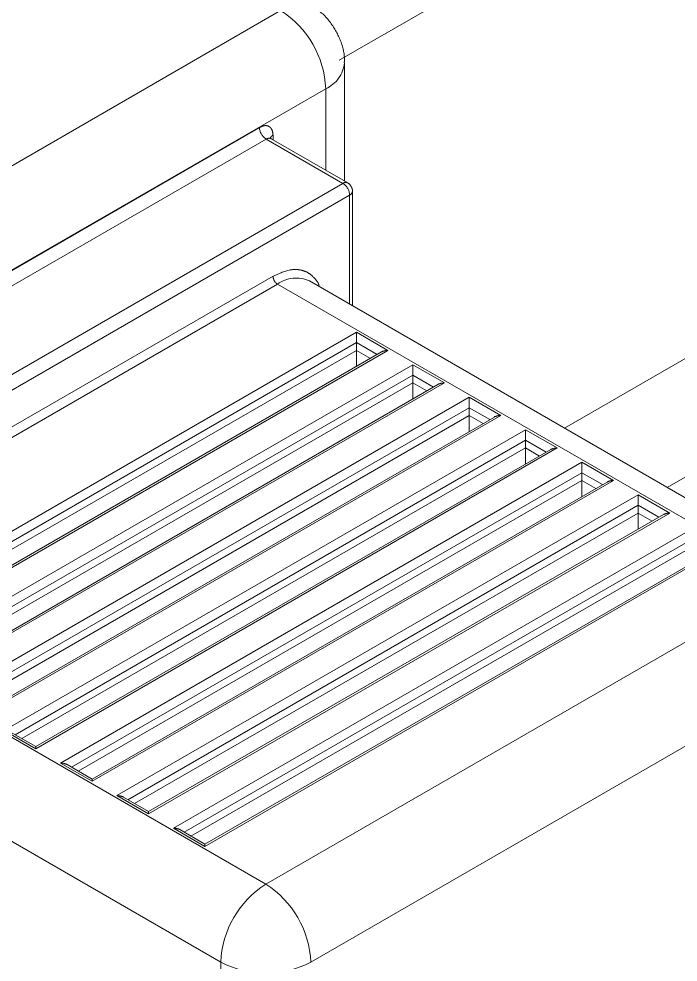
# Paper-space layout 'Blatt1' of a CAD drawing. Header units: millimetres. Extents: x 0 to 1189, y 0 to 841.
# Drawn here: x 926.492 to 928.56, y 250.801 to 253.761 of the extents above; entities that cross this region are included whole.
import ezdxf

# ---------------------------------------------------------------- set-up
doc = ezdxf.new("R2010")
doc.units = ezdxf.units.MM
doc.linetypes.add('PHANTOM', pattern=[12.7, 6.35, -1.27, 1.27, -1.27, 1.27, -1.27])

psp = doc.layouts.new('Blatt1')

# ---------------------------------------------------------------- linework, layer by layer
at = {"color": 8, "linetype": 'PHANTOM', "lineweight": 18}
for p, q in [((927.4972, 253.6312), (930.6366, 255.4435)), ((924.7677, 252.3174), (927.3132, 253.7869)), ((924.9091, 252.0724), (927.4547, 253.542)), ((927.4547, 253.542), (927.4547, 253.2859)), ((927.2468, 253.4203), (925.117, 252.1908)), ((927.2892, 253.3815), (927.2892, 253.3958)), ((927.268, 253.3836), (925.1382, 252.1541)), ((927.268, 253.3836), (927.5084, 253.2448)), ((927.5084, 253.2448), (925.3786, 252.0153)), ((925.3998, 251.9785), (927.5296, 253.208)), ((927.5296, 253.208), (927.5296, 252.8658)), ((925.6402, 252.0014), (927.2892, 252.9533)), ((927.3033, 252.9288), (925.6544, 251.9769)), ((927.3033, 252.9288), (928.9155, 251.9981)), ((929.6226, 252.9239), (928.5258, 252.2907)), ((925.916, 251.834), (927.5508, 252.7778)), ((927.5508, 252.7778), (927.6498, 252.7206)), ((925.9501, 251.821), (927.5508, 252.7451)), ((927.5508, 252.7451), (927.6157, 252.7077)), ((927.5508, 252.7206), (925.9714, 251.8088)), ((927.6498, 252.7206), (926.015, 251.7768)), ((927.5945, 252.6954), (927.5508, 252.7206)), ((926.0928, 251.7319), (927.7276, 252.6757)), ((927.7276, 252.6757), (927.8266, 252.6186)), ((926.1269, 251.719), (927.7276, 252.6431)), ((927.7276, 252.6431), (927.7925, 252.6056)), ((927.7276, 252.6186), (926.1481, 251.7067)), ((927.8266, 252.6186), (926.1918, 251.6748)), ((927.7712, 252.5934), (927.7276, 252.6186)), ((926.2695, 251.6299), (927.9044, 252.5737)), ((927.9044, 252.5737), (928.0034, 252.5165)), ((926.3037, 251.6169), (927.9044, 252.541)), ((927.9044, 252.541), (927.9692, 252.5036)), ((927.9044, 252.5165), (926.3249, 251.6047)), ((928.0034, 252.5165), (926.3685, 251.5727)), ((927.948, 252.4913), (927.9044, 252.5165)), ((926.4463, 251.5278), (928.0812, 252.4716)), ((928.0812, 252.4716), (928.1801, 252.4145)), ((926.4805, 251.5149), (928.0812, 252.439)), ((928.0812, 252.439), (928.146, 252.4015)), ((928.0812, 252.4145), (926.5017, 251.5026)), ((928.1801, 252.4145), (926.5453, 251.4707)), ((928.1248, 252.3893), (928.0812, 252.4145)), ((926.6231, 251.4258), (928.2579, 252.3696)), ((928.2579, 252.3696), (928.3569, 252.3124)), ((926.6572, 251.4128), (928.2579, 252.3369)), ((928.2579, 252.3369), (928.3228, 252.2995)), ((928.2579, 252.3124), (926.6785, 251.4006)), ((928.3569, 252.3124), (926.7221, 251.3686)), ((928.3016, 252.2872), (928.2579, 252.3124)), ((926.7999, 251.3237), (928.4347, 252.2675)), ((928.4347, 252.2675), (928.5337, 252.2104)), ((926.834, 251.3108), (928.4347, 252.2349)), ((928.4347, 252.2104), (926.8552, 251.2985)), ((928.5337, 252.2104), (926.8989, 251.2666)), ((928.4347, 252.2349), (928.4996, 252.1974)), ((928.4783, 252.1852), (928.4347, 252.2104)), ((926.9767, 251.2217), (928.6115, 252.1655)), ((927.0108, 251.2087), (928.6115, 252.1328)), ((928.6115, 252.1083), (927.032, 251.1965)), ((928.7105, 252.1083), (927.0756, 251.1645)), ((925.6544, 251.9769), (927.2666, 251.0462)), ((927.2666, 251.0462), (928.9155, 251.9981)), ((927.408, 250.8012), (929.057, 251.7531)), ((927.1251, 250.8012), (925.5129, 251.7319)), ((926.5453, 251.4707), (926.4463, 251.5278)), ((926.7221, 251.3686), (926.6231, 251.4258)), ((926.8989, 251.2666), (926.7999, 251.3237)), ((927.0756, 251.1645), (926.9767, 251.2217)), ((927.1251, 248.897), (927.1251, 250.8012))]:
    psp.add_line(p, q, dxfattribs=at)
at = {"color": 7, "linetype": 'PHANTOM', "lineweight": 18}
for p, q in [((927.5132, 253.2521), (927.5132, 253.6236)), ((927.5234, 253.2463), (927.283, 253.3851)), ((927.5384, 252.8607), (927.5384, 253.2203)), ((929.0727, 252.9783), (928.2037, 252.4767)), ((929.0155, 252.008), (927.4033, 252.9387)), ((927.5508, 252.7778), (927.5508, 252.7451)), ((927.5508, 252.7206), (927.5508, 252.7451)), ((927.6298, 252.7158), (926.015, 251.7836)), ((927.5508, 252.6702), (927.5508, 252.7206)), ((927.7276, 252.6757), (927.7276, 252.6431)), ((927.7276, 252.6186), (927.7276, 252.6431)), ((927.8066, 252.6138), (926.1918, 251.6816)), ((927.7276, 252.5682), (927.7276, 252.6186)), ((927.9044, 252.5737), (927.9044, 252.541)), ((927.9044, 252.5165), (927.9044, 252.541)), ((927.9834, 252.5117), (926.3685, 251.5795)), ((927.9044, 252.4661), (927.9044, 252.5165)), ((928.0812, 252.4716), (928.0812, 252.439)), ((928.0812, 252.4145), (928.0812, 252.439)), ((928.1602, 252.4097), (926.5453, 251.4775)), ((928.0812, 252.3641), (928.0812, 252.4145)), ((928.2579, 252.3696), (928.2579, 252.3369)), ((928.2579, 252.3124), (928.2579, 252.3369)), ((928.3369, 252.3076), (926.7221, 251.3754)), ((928.2579, 252.262), (928.2579, 252.3124)), ((928.4347, 252.2675), (928.4347, 252.2349)), ((928.4347, 252.2104), (928.4347, 252.2349)), ((928.4347, 252.16), (928.4347, 252.2104)), ((928.5137, 252.2056), (926.8989, 251.2734)), ((928.6905, 252.1035), (927.0756, 251.1713)), ((926.5453, 251.4775), (926.4663, 251.5231)), ((926.5453, 251.4707), (926.5453, 251.4775)), ((926.7221, 251.3754), (926.6431, 251.421)), ((926.7221, 251.3686), (926.7221, 251.3754)), ((926.8989, 251.2734), (926.8199, 251.319)), ((926.8989, 251.2666), (926.8989, 251.2734)), ((927.0756, 251.1713), (926.9967, 251.2169)), ((927.0756, 251.1645), (927.0756, 251.1713))]:
    psp.add_line(p, q, dxfattribs=at)
at = {"color": 8, "linetype": 'PHANTOM', "lineweight": 18}
for centre, radius, start, end in [((927.1476, 253.528), 0.3074, 2.6055, 57.3945), ((927.415, 253.6322), 0.0986, 293.6957, 354.9929), ((927.2928, 253.4224), 0.0461, 182.6055, 237.3945), ((927.2963, 253.381), 0.0165, 115.7461, 159.7889), ((927.2768, 253.3713), 0.0151, 65.6929, 125.6176), ((927.5172, 253.2325), 0.0151, 65.7095, 125.6161), ((927.4836, 253.2059), 0.0461, 2.6055, 57.3945), ((927.5234, 253.2218), 0.0151, 294.3776, 354.2709), ((927.3199, 252.9547), 0.0307, 182.6055, 237.3945), ((927.3619, 252.847), 0.1006, 65.6929, 125.6176), ((927.4322, 250.7872), 0.3074, 122.6055, 177.3945), ((927.1009, 250.7872), 0.3074, 2.6055, 57.3945), ((927.2666, 251.0742), 0.3074, 242.6097, 297.3903)]:
    psp.add_arc(centre, radius, start, end, dxfattribs=at)
at = {"color": 7, "linetype": 'PHANTOM', "lineweight": 18}
for centre, start_param, end_param in [((927.6498, 252.7043), 1.570796, 2.356113), ((927.8266, 252.6022), 1.570796, 2.356113), ((928.0034, 252.5002), 1.570796, 2.356113), ((928.1801, 252.3981), 1.570796, 2.356113), ((928.3569, 252.2961), 1.570796, 2.356113), ((928.5337, 252.194), 1.570796, 2.356113), ((926.6231, 251.4095), 0.785479, 1.570796), ((926.7999, 251.3074), 0.785479, 1.570796), ((926.9767, 251.2054), 0.785479, 1.570796)]:
    psp.add_ellipse(centre, major_axis=(0.0283, 0), ratio=0.577382, start_param=start_param, end_param=end_param, dxfattribs=at)
for points, knots in [([(927.5128, 253.6236), (927.5129, 253.6256), (927.5144, 253.6473), (927.5045, 253.6913), (927.4733, 253.748), (927.4392, 253.7859), (927.4148, 253.795), (927.4127, 253.7958)], [0, 0, 0, 0, 0.029866, 0.312884, 0.626468, 0.966801, 1, 1, 1, 1]), ([(927.2832, 253.3851), (927.2815, 253.3868), (927.2796, 253.3887), (927.2799, 253.3879), (927.2799, 253.3878)], [0, 0, 0, 0, 0.897267, 1, 1, 1, 1]), ([(927.5383, 253.2203), (927.5383, 253.2208), (927.5385, 253.2243), (927.5369, 253.2311), (927.5319, 253.2395), (927.5269, 253.245), (927.5234, 253.2462), (927.5234, 253.2462)], [0, 0, 0, 0, 0.047694, 0.333959, 0.649932, 0.991796, 1, 1, 1, 1])]:
    psp.add_open_spline(points, degree=3, knots=knots, dxfattribs=at)
at = {"color": 8, "linetype": 'PHANTOM', "lineweight": 18}
for points, knots in [([(927.2892, 253.3958), (927.2886, 253.4016), (927.2877, 253.4106), (927.2825, 253.419), (927.277, 253.4236), (927.2702, 253.4261), (927.2603, 253.4265), (927.2521, 253.4227), (927.2468, 253.4203)], [0, 0, 0, 0, 0.239443, 0.369436, 0.5, 0.629993, 0.760557, 1, 1, 1, 1]), ([(927.2892, 252.9533), (927.3088, 252.9622), (927.339, 252.9759), (927.3751, 252.9744), (927.4001, 252.9657), (927.4194, 252.9479), (927.4321, 252.9334), (927.4341, 252.9217), (927.4343, 252.9208)], [0, 0, 0, 0, 0.310823, 0.479578, 0.649053, 0.817762, 0.987283, 1, 1, 1, 1])]:
    psp.add_open_spline(points, degree=3, knots=knots, dxfattribs=at)

doc.saveas('drawing.dxf')
